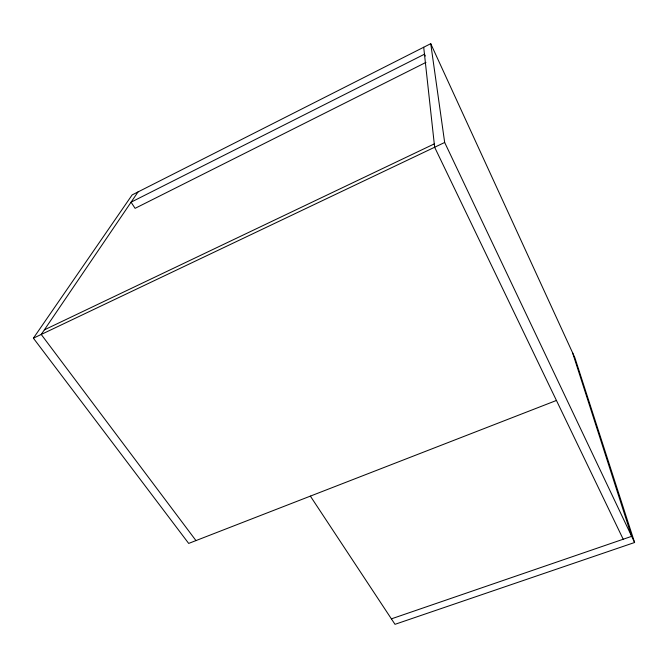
<?xml version="1.0" encoding="UTF-8"?>
<svg xmlns="http://www.w3.org/2000/svg" width="668" height="668" viewBox="0 0 668 668"><rect width="100%" height="100%" fill="white"/><g stroke="black" fill="none" stroke-linecap="round" stroke-linejoin="round"><path stroke-width="1" d="M138.034 191.933L41.232 334.459L195.966 540.587M556.436 400.458L188.685 543.418L33.4 338.183L132.147 194.914L430.735 43.679L574.897 357.789L634.6 542.5L394.997 624.321L310.369 496.115M425.967 62.391L135.095 208.341L131.07 202.179L424.464 54.208L425.307 56.02M44.355 329.858L434.275 143.904M33.4 338.183L444.671 142.468L430.735 43.679M391.39 618.852L631.669 536.329L572.534 352.646M623.194 539.243L434.643 147.236L423.704 47.244M444.671 142.468L634.6 542.5"/></g></svg>
